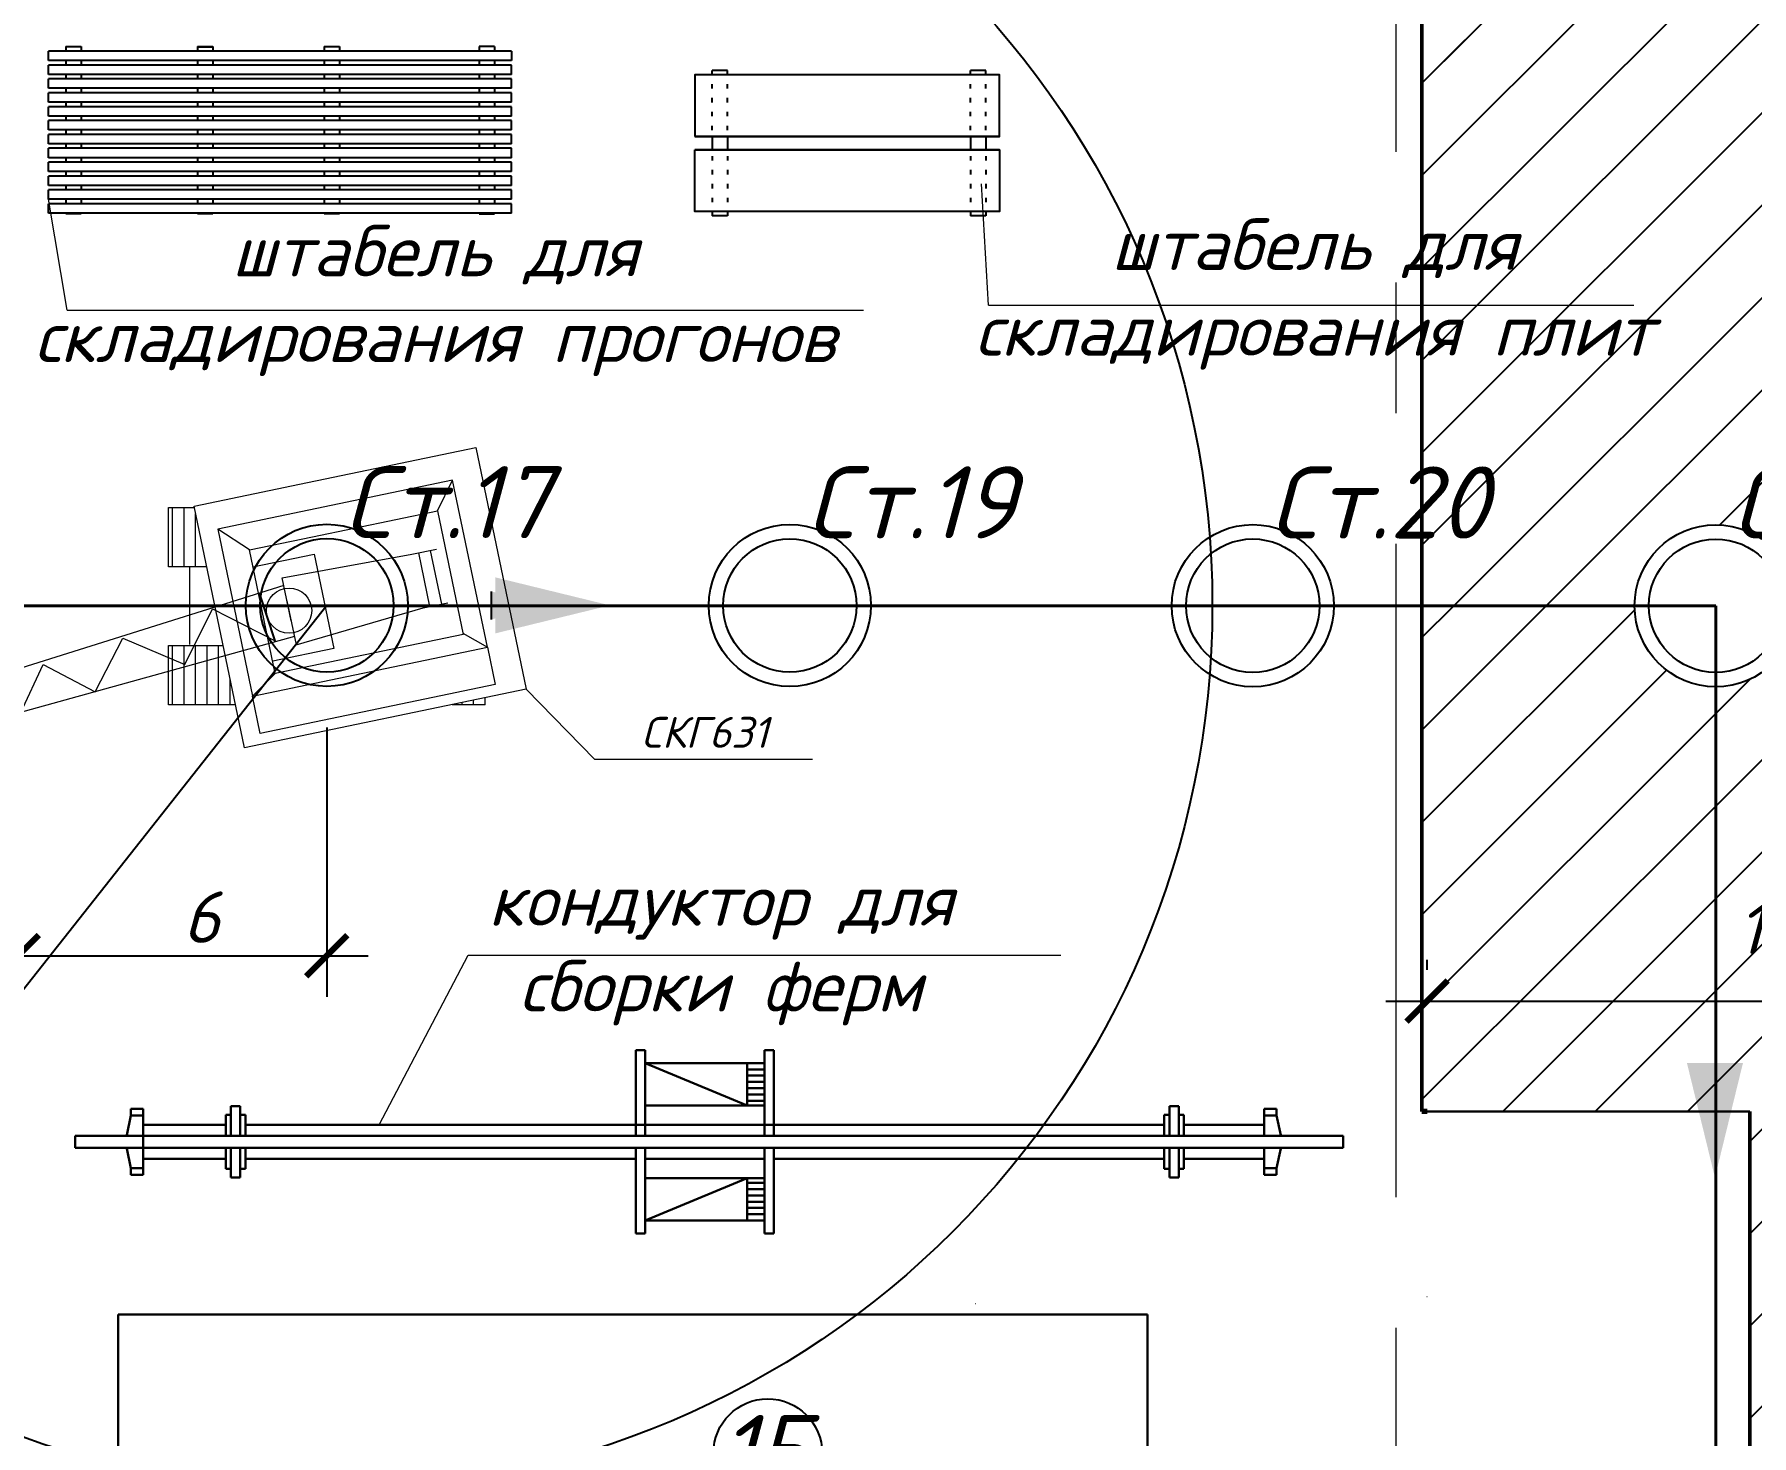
# Model space of a CAD drawing. Header units: millimetres. Extents: x -345369 to 252202, y 74562 to 424723.
# Drawn here: x -143925 to -135583, y 312250 to 319059 of the extents above; entities that cross this region are included whole.
import ezdxf

# ---------------------------------------------------------------- set-up
doc = ezdxf.new("R2010")
doc.units = ezdxf.units.MM
for name, pattern in [('CENTER', [50.8, 31.75, -6.35, 6.35, -6.35]), ('DASHDOT', [1, 0.5, -0.25, 0, -0.25]), ('штриховая', [19.05, 12.7, -6.35])]:
    doc.linetypes.add(name, pattern=pattern)
doc.layers.add('GB', color=7, linetype='Continuous')
doc.layers.add('стены тонкая', color=7, linetype='Continuous')
for name, color, linetype, lineweight in [('S Asys', 1, 'DASHDOT', 13), ('колонны', 7, 'Continuous', 60), ('Перекрытие', 7, 'Continuous', 20), ('ТОнкая', 7, 'Continuous', 35)]:
    doc.layers.add(name, color=color, linetype=linetype, lineweight=lineweight)
doc.styles.get("Standard").update_dxf_attribs({"font": 'isocpeur.TTF', "oblique": 15})
doc.styles.add('вано размеры', font='isocpeui.ttf', dxfattribs={"height": 250})
doc.dimstyles.new('ss400', dxfattribs={"dimtxt": 250, "dimasz": 200, "dimexe": 200, "dimexo": 200, "dimgap": 62.5, "dimtad": 1, "dimdec": 0, "dimlfac": 4, "dimrnd": 10, "dimdsep": 46, "dimtxsty": 'Standard', "dimblk": 'ARCHTICK', "dimcen": 250, "dimdle": 200, "dimadec": 0, "dimazin": 0, "dimtfac": 1, "dimtdec": 0, "dimtmove": 1, "dimatfit": 3, "dimfxl": 1, "dimarcsym": 0})
pattern_1 = [(45, (-275991.16, 217283.7), (-224.5064, 224.5064), [])]

# ---------------------------------------------------------------- blocks, each defined once
blk = doc.blocks.new('_ArchTick')
at = {"color": 0, "linetype": 'ByBlock', "const_width": 0.15}
blk.add_lwpolyline([(-0.5, -0.5), (0.5, 0.5)], dxfattribs=at)
blk = doc.blocks.new('*D488')
at = {"color": 0, "lineweight": -2, "transparency": 16777216}
for p, q in [((-137159.5, 314513.8), (-137159.5, 314561.9)), ((-132743.4, 314513.8), (-132743.4, 314561.9)), ((-137359.5, 314361.9), (-132543.4, 314361.9))]:
    blk.add_line(p, q, dxfattribs=at)
at = {"layer": 'Defpoints', "color": 0, "transparency": 16777216}
for p in [(-132743.4, 314361.9), (-137159.5, 314313.8), (-132743.4, 314313.8)]:
    blk.add_point(p, dxfattribs=at)
at = {"color": 0, "lineweight": -2, "transparency": 16777216, "xscale": 200, "yscale": 200, "zscale": 200, "rotation": 180}
blk.add_blockref('_ArchTick', (-137159.5, 314361.9), dxfattribs=at)
at = {"color": 0, "lineweight": -2, "transparency": 16777216, "xscale": 200, "yscale": 200, "zscale": 200}
blk.add_blockref('_ArchTick', (-132743.4, 314361.9), dxfattribs=at)
at = {"color": 0, "lineweight": 9, "transparency": 16777216, "insert": (-135372.2, 314686), "char_height": 250, "attachment_point": 5}
blk.add_mtext('17,6', dxfattribs=at)
blk = doc.blocks.new('*D534')
at = {"color": 0, "lineweight": -2, "transparency": 16777216}
for p, q in [((-142504.1, 316284.6), (-145169.8, 312909.2)), ((-146265.8, 311521.4), (-145293.8, 312752.2))]:
    blk.add_line(p, q, dxfattribs=at)
at = {"color": 0, "transparency": 16777216}
blk.add_solid([(-145319.9, 312772.9), (-145267.6, 312731.6), (-145169.8, 312909.2)], dxfattribs=at)
at = {"layer": 'Defpoints', "color": 0, "transparency": 16777216}
for p in [(-142504.1, 316284.6, -16.7), (-145169.8, 312909.2, -16.7)]:
    blk.add_point(p, dxfattribs=at)
at = {"color": 0, "lineweight": 9, "transparency": 16777216, "insert": (-146018.3, 312197.8), "char_height": 250, "attachment_point": 5, "rotation": 51.70041}
blk.add_mtext('Rр=17,2', dxfattribs=at)
blk = doc.blocks.new('*D535')
at = {"color": 0, "lineweight": -2, "transparency": 16777216}
for p, q in [((-142504.1, 315691.1), (-142504.1, 314382.5)), ((-144003.4, 312752.9), (-144003.4, 314782.5)), ((-144203.4, 314582.5), (-142304.1, 314582.5))]:
    blk.add_line(p, q, dxfattribs=at)
at = {"layer": 'Defpoints', "color": 0, "transparency": 16777216}
for p in [(-142504.1, 315891.1), (-142504.1, 314582.5), (-144003.4, 312552.9)]:
    blk.add_point(p, dxfattribs=at)
at = {"color": 0, "lineweight": -2, "transparency": 16777216, "xscale": 200, "yscale": 200, "zscale": 200, "rotation": 180}
blk.add_blockref('_ArchTick', (-144003.4, 314582.5), dxfattribs=at)
at = {"color": 0, "lineweight": -2, "transparency": 16777216, "xscale": 200, "yscale": 200, "zscale": 200}
blk.add_blockref('_ArchTick', (-142504.1, 314582.5), dxfattribs=at)
at = {"color": 0, "lineweight": 9, "transparency": 16777216, "insert": (-143114.7, 314770), "char_height": 250, "attachment_point": 5}
blk.add_mtext('6', dxfattribs=at)

msp = doc.modelspace()

# ---------------------------------------------------------------- hatches: boundary and pattern name
h = msp.add_hatch()
h.set_pattern_fill('ANSI31', color=256, scale=100)
h.set_pattern_definition(pattern_1)
h.paths.add_polyline_path([(-142506.42232, 304155.508429), (-158620.170139, 304155.508429, 0.0497521334), (-157543.838649, 302655.508429), (-143582.75381, 302655.508429, 0.0497521334)])
h.paths.add_polyline_path([(-133743.352686, 313817.223561), (-132743.352686, 314583.264363), (-132743.352686, 317583.264363), (-133743.352686, 318349.305164), (-133743.352686, 320188.299192), (-132743.352686, 320954.339994), (-132743.352686, 322454.339994), (-135405.345629, 322454.339994, -0.1162930115), (-135363.864354, 322278.403882, -0.79164429), (-136110.068866, 322102.467771), (-136110.068866, 319268.741637), (-137184.511957, 319268.741637), (-137184.511957, 316283.011202), (-136151.550142, 316283.011202, -1), (-135363.864354, 316283.011202, -0.4142135624), (-135757.707248, 315889.168308), (-135757.707248, 313826.318301), (-135591.41237, 313826.318301), (-135591.41237, 307017.508429, -0.0029574866), (-135592.238144, 306982.838448, 0.0501743726), (-133743.352686, 307201.745881)])
h.paths.add_polyline_path([(-133743.352686, 324720.380795), (-133743.352686, 331358.499835, 0.0537078485), (-135723.521938, 331576.977639), (-157066.332959, 331631.953316, 0.0221375216), (-157888.364863, 331589.791644, 0.0117613406), (-158170.391098, 331924.207015), (-169817.620527, 331924.207015, 0.3500198698), (-172219.901932, 329062.207015), (-172219.901932, 317404.621653), (-172219.901932, 316427.690677), (-170703.800547, 316427.690677), (-170703.807599, 325152.883337), (-170809.322717, 325152.885771, -0.9987050932), (-171677.753554, 325154.011037, -1.0012965857), (-170809.322717, 325152.885771), (-170703.807599, 325152.883337), (-170703.809546, 327562.207015, -0.3500198698), (-168301.528141, 330424.207015), (-137993.693775, 330424.207015, -0.3500198698), (-135591.41237, 327562.207015), (-135591.41237, 324401.336016), (-136110.068866, 324401.336016), (-136110.068866, 322454.339994, -0.6184180446), (-135405.345629, 322454.339994), (-132743.352686, 322454.339994), (-132743.352686, 323954.339994)])
h.paths.add_polyline_path([(-170703.800547, 316427.690677), (-172219.901932, 316427.690677), (-172219.901932, 316268.244922), (-170703.80042, 316269.461387)])
h.paths.add_polyline_path([(-170703.80042, 316269.461387), (-172219.901932, 316268.244922), (-172219.901932, 316154.086054), (-170703.800326, 316154.086054)])
h.paths.add_polyline_path([(-170703.800326, 316154.086054), (-172219.901932, 316154.086054), (-172219.901932, 316037.531373), (-170703.800232, 316037.531373)])
h.paths.add_polyline_path([(-170703.800232, 316037.531373), (-172219.901932, 316037.531373), (-172219.901932, 313003.617413), (-170703.79778, 313003.617413)])
h.paths.add_polyline_path([(-170703.79778, 313003.617413), (-172219.901932, 313003.617413), (-172219.901932, 312369.965376), (-170703.797268, 312369.965376)])
h.paths.add_polyline_path([(-170703.797268, 312369.965376), (-172219.901932, 312369.965376), (-172219.901932, 310800.751146, 0.0239190377), (-171611.931368, 310151.759859, -0.7116808819), (-170889.277616, 309901.454146), (-170703.795273, 309901.439335)])
h.paths.add_polyline_path([(-135801.186965, 316464.507693), (-134632.777874, 316464.507693), (-134632.777874, 317184.507693), (-135801.186965, 317184.507693)], flags=25)
h.paths.add_polyline_path([(-138049.978022, 316464.72317), (-136843.614386, 316464.72317), (-136843.614386, 317184.72317), (-138049.978022, 317184.72317)], flags=25)
h.paths.add_polyline_path([(-171637.729481, 322664.256404), (-170862.729481, 322664.256404), (-170703.101234, 323259.997132), (-171478.101234, 323259.997132)], flags=24)
h.paths.add_polyline_path([(-171125.831392, 320975.992863), (-171125.831392, 321800.992863), (-171721.57212, 321960.62111), (-171721.57212, 321135.62111)], flags=24)
h.paths.add_polyline_path([(-147328.342988, 330672.57077), (-147328.342988, 331497.57077), (-147924.083716, 331657.199017), (-147924.083716, 330832.199017)], flags=24)
h.paths.add_polyline_path([(-137025.344311, 330102.28139), (-136340.310081, 331025.984862), (-136723.733528, 331509.07352), (-137408.767759, 330585.370049)], flags=24)
h.paths.add_polyline_path([(-152296.062474, 331273.905016), (-151578.562474, 331273.905016), (-151355.082928, 332107.942035), (-152072.582928, 332107.942035)], flags=9)
h.paths.add_polyline_path([(-135801.186965, 322459.900373), (-134657.096056, 322459.900373), (-134657.096056, 323179.900373), (-135801.186965, 323179.900373)], flags=25)
h.paths.add_polyline_path([(-170973.804771, 313819.688725), (-170023.804771, 313819.688725), (-169864.176524, 314415.429454), (-170814.176524, 314415.429454)], flags=9)
h.paths.add_polyline_path([(-171607.878278, 312203.982339), (-170832.878278, 312203.982339), (-170673.250031, 312799.723067), (-171448.250031, 312799.723067)], flags=9)
h = msp.add_hatch()
h.set_pattern_fill('ANSI31', color=256, scale=100)
h.set_pattern_definition(pattern_1)
h.paths.add_polyline_path([(-132743.352686, 323954.339994), (-133743.352686, 324720.380795), (-133743.352686, 331358.499835, 0.0537078485), (-135723.521938, 331576.977639), (-157066.332959, 331631.953316, 0.0221375216), (-157888.364863, 331589.791644, 0.0117613406), (-158170.391098, 331924.207015), (-169817.620527, 331924.207015, 0.3500198698), (-172219.901932, 329062.207015), (-172219.901932, 317404.621653), (-172219.901932, 316427.690677), (-170703.800547, 316427.690677), (-170703.807599, 325152.883337), (-170809.322717, 325152.885771, -0.9987050932), (-171677.753554, 325154.011037, -1.0012965857), (-170809.322717, 325152.885771), (-170703.807599, 325152.883337), (-170703.809546, 327562.207015, -0.3500198698), (-168301.528141, 330424.207015), (-137993.693775, 330424.207015, -0.3500198698), (-135591.41237, 327562.207015), (-135591.41237, 324401.336016), (-137159.511957, 324401.336016), (-137184.511957, 324401.336016), (-137184.511957, 322278.61936), (-136151.550083, 322278.61936, -0.7914218161), (-135405.345629, 322454.339994), (-132743.352686, 322454.339994)])
h.paths.add_polyline_path([(-132743.352686, 320954.339994), (-132743.352686, 322454.339994), (-135405.345629, 322454.339994, -0.1162930115), (-135363.864354, 322278.403882, -0.8689317029), (-136136.205385, 322169.539815), (-137184.511957, 321873.914977), (-137184.511957, 316283.011202), (-136151.550142, 316283.011202, -1), (-135363.864354, 316283.011202, -0.4142135624), (-135757.707248, 315889.168308), (-135757.707248, 313826.318301), (-135591.41237, 313826.318301), (-135591.41237, 307017.508429, -0.0029574866), (-135592.238144, 306982.838448, 0.0501743726), (-133743.352686, 307201.745881), (-133743.352686, 313817.223561), (-132743.352686, 314583.264363), (-132743.352686, 317583.264363), (-133743.352686, 318349.305164), (-133743.352686, 320188.299192)])
h.paths.add_polyline_path([(-136136.205385, 322169.539815, -0.0702675152), (-136151.550083, 322278.61936), (-137184.511957, 322278.61936), (-137184.511957, 321873.914977)], flags=17)
h.paths.add_polyline_path([(-171637.729481, 322664.256404), (-170862.729481, 322664.256404), (-170703.101234, 323259.997132), (-171478.101234, 323259.997132)], flags=24)
h.paths.add_polyline_path([(-171125.831392, 320975.992863), (-171125.831392, 321800.992863), (-171721.57212, 321960.62111), (-171721.57212, 321135.62111)], flags=24)
h.paths.add_polyline_path([(-147328.342988, 330672.57077), (-147328.342988, 331497.57077), (-147924.083716, 331657.199017), (-147924.083716, 330832.199017)], flags=24)
h.paths.add_polyline_path([(-137025.344311, 330102.28139), (-136340.310081, 331025.984862), (-136723.733528, 331509.07352), (-137408.767759, 330585.370049)], flags=24)
h.paths.add_polyline_path([(-152296.062474, 331273.905016), (-151578.562474, 331273.905016), (-151355.082928, 332107.942035), (-152072.582928, 332107.942035)], flags=9)
h.paths.add_polyline_path([(-135801.186965, 322459.900373), (-134657.096056, 322459.900373), (-134657.096056, 323179.900373), (-135801.186965, 323179.900373)], flags=25)
h.paths.add_polyline_path([(-138049.978022, 322460.115851), (-137050.887113, 322460.115851), (-137050.887113, 323180.115851), (-138049.978022, 323180.115851)], flags=25)
h.paths.add_polyline_path([(-135923.702786, 314264.00398), (-134973.702786, 314264.00398), (-134814.074539, 314859.744708), (-135764.074539, 314859.744708)], flags=25)
h.paths.add_polyline_path([(-135801.186965, 316464.507693), (-134632.777874, 316464.507693), (-134632.777874, 317184.507693), (-135801.186965, 317184.507693)], flags=25)
h.paths.add_polyline_path([(-138049.978022, 316464.72317), (-136843.614386, 316464.72317), (-136843.614386, 317184.72317), (-138049.978022, 317184.72317)], flags=25)
at = {"lineweight": 25}
for points in [[(-141129.056645, 316284.820757), (-141685.332055, 316420.848137), (-141685.332055, 316148.793378)], [(-141427.554744, 316284.572722), (-141705.69223, 316352.587311), (-141705.692669, 316216.559931)], [(-135761.400839, 313504.592433), (-135625.373459, 314060.867843), (-135897.428219, 314060.867843)]]:
    msp.add_hatch(color=7, dxfattribs=at).paths.add_polyline_path(points)
h = msp.add_hatch()
h.set_pattern_fill('ANSI31', color=256, scale=100)
h.set_pattern_definition(pattern_1)
h.paths.add_polyline_path([(-135757.707248, 315889.168308, -0.4142135624), (-136151.550142, 316283.011202), (-137184.511957, 316283.011202), (-137184.511957, 313826.318301), (-137159.511957, 313826.318301), (-135757.707248, 313826.318301)])

# ---------------------------------------------------------------- linework, layer by layer
at = {"lineweight": 50}
msp.add_line((-137184.511957, 313826.318301), (-137184.511957, 324401.336016), dxfattribs=at)
at = {"lineweight": -2}
for p, q in [((-139237.24205, 318563.488503), (-140716.5754, 318563.488503)), ((-139237.24205, 318497.994686), (-140716.5754, 318497.994686)), ((-140632.936339, 318563.488503), (-140632.936339, 318497.994686)), ((-140558.654233, 318563.488503), (-140558.654233, 318497.994686)), ((-140354.047023, 318563.488503), (-139237.24205, 318563.488503)), ((-140354.047023, 318497.994686), (-139237.24205, 318497.994686)), ((-139377.150284, 318563.488503), (-139377.150284, 318497.994686)), ((-139302.868178, 318563.488503), (-139302.868178, 318497.994686))]:
    msp.add_line(p, q, dxfattribs=at)
at = {"linetype": 'Continuous', "lineweight": 13}
for p, q in [((-141893.520305, 316893.264862), (-143034.49375, 316655.368459)), ((-141967.23131, 316744.774147), (-141893.520305, 316893.264862)), ((-141724.420989, 316082.248699), (-141893.520305, 316893.264862)), ((-143253.546243, 316475.759003), (-143253.546243, 316755.014327)), ((-143197.654542, 316475.759003), (-143197.654542, 316755.014327)), ((-143141.762842, 316475.759003), (-143141.762842, 316729.89143)), ((-142880.225442, 316554.412118), (-143034.49375, 316655.368459)), ((-143034.49375, 316655.368459), (-142865.394435, 315844.352296)), ((-142862.983638, 316471.718811), (-142565.797737, 316533.682967)), ((-142721.076006, 316418.031383), (-142090.746031, 316533.353056)), ((-142565.797737, 316533.682967), (-142470.231218, 316075.336984)), ((-142090.746031, 316533.353056), (-141971.207758, 316558.277147)), ((-142059.633245, 316539.840166), (-142005.250466, 316279.01526)), ((-142002.320543, 316551.790037), (-141947.937764, 316290.965131)), ((-143169.70863, 316094.110101), (-143169.70863, 316475.759039)), ((-142677.515127, 316209.109323), (-142721.076006, 316418.031383)), ((-142713.564592, 316382.005936), (-146650.749454, 315142.341846)), ((-142698.016793, 316307.437235), (-142653.268609, 316092.82075)), ((-142653.268609, 316092.82075), (-142036.363252, 316272.52815)), ((-142036.363252, 316272.52815), (-141916.824979, 316297.452241)), ((-142661.853275, 316133.993614), (-146619.581931, 315034.695841)), ((-143253.546243, 315805.546245), (-143253.546243, 316084.80157)), ((-143197.654542, 315805.546245), (-143197.654542, 316084.80157)), ((-143141.762842, 315805.546245), (-143141.762842, 316084.80157)), ((-143085.87108, 315805.546245), (-143085.87108, 316084.80157)), ((-143029.979318, 315805.546245), (-143029.979318, 316084.80157)), ((-141843.008416, 316148.989508), (-141724.420989, 316082.248699)), ((-142974.087556, 315805.546245), (-142974.087556, 315925.70504)), ((-142754.825958, 315952.984442), (-142865.394435, 315844.352296)), ((-141735.480311, 315802.288245), (-141735.480311, 315835.688756)), ((-141847.263835, 315802.288245), (-141847.263835, 315812.381554)), ((-141791.372073, 315802.288245), (-141791.372073, 315824.035155))]:
    msp.add_line(p, q, dxfattribs=at)
at = {"lineweight": 40}
for p, q in [((-157003.373072, 316283.011202), (-135757.707248, 316283.011202)), ((-135757.707248, 316283.011202), (-135757.707248, 308802.200869))]:
    msp.add_line(p, q, dxfattribs=at)
at = {"linetype": 'Continuous', "lineweight": 9}
for p, q in [((-143194.846307, 315998.055107), (-143059.896468, 316267.96499)), ((-143059.896468, 316267.96499), (-142755.09417, 316112.624239)), ((-143630.184052, 315865.030287), (-143494.725341, 316124.783551)), ((-143494.725341, 316124.783551), (-143194.846307, 315998.055107)), ((-143990.755234, 315764.878121), (-143882.602936, 315997.062335)), ((-143882.602936, 315997.062335), (-143630.184052, 315865.030287)), ((-142470.231218, 316075.336984), (-142767.417119, 316013.372827))]:
    msp.add_line(p, q, dxfattribs=at)
at = {"lineweight": 9}
for p, q in [((-142249.302545, 313761.244962), (-141818.380451, 314584.760406)), ((-141818.380451, 314584.760406), (-138938.29869, 314584.760406))]:
    msp.add_line(p, q, dxfattribs=at)
at = {"lineweight": 35}
msp.add_line((-137184.511957, 313826.318301), (-137159.511957, 313826.318301), dxfattribs=at)
at = {"lineweight": 70}
msp.add_line((-137159.511957, 313826.318301), (-137184.511957, 313826.318301), dxfattribs=at)
at = {"lineweight": 30}
for p, q in [((-137159.511957, 313826.318301), (-135591.41237, 313826.318301)), ((-138517.239448, 312839.628515, 520.992286), (-143517.239448, 312839.628515, 520.992286)), ((-143517.239448, 312839.628515, 520.992286), (-143517.239448, 311464.628515, 520.992286)), ((-138517.239448, 311464.628515, 520.992286), (-138517.239448, 312839.628515, 520.992286))]:
    msp.add_line(p, q, dxfattribs=at)
at = {"color": 0, "lineweight": 50}
msp.add_line((-135591.41237, 313826.318301), (-135591.41237, 307017.508429), dxfattribs=at)
at = {"lineweight": -2}
for points in [[(-140716.5754, 318563.488503), (-139237.24205, 318563.488503), (-139237.24205, 318863.488503), (-140716.5754, 318863.488503)], [(-140716.5754, 318497.994686), (-139237.24205, 318497.994686), (-139237.24205, 318197.994686), (-140716.5754, 318197.994686)]]:
    msp.add_lwpolyline(points, close=True, dxfattribs=at)
at = {"linetype": 'Continuous', "lineweight": 13}
for points in [[(-142637.199357, 316873.198768), (-141780.199078, 317051.88591), (-141535.319976, 315877.422789), (-142904.497607, 315591.945125), (-143149.376709, 316766.408246), (-142637.199357, 316873.198768)], [(-143088.096162, 316472.501002), (-143272.678213, 316472.501002), (-143272.678213, 316759.758068), (-143147.990126, 316759.758068)], [(-142573.948611, 316618.27176), (-141967.23131, 316744.774147), (-141841.831826, 316143.346471), (-142754.825958, 315952.984442), (-142880.225442, 316554.412118), (-142573.948611, 316618.27176)], [(-142948.354782, 315802.288245), (-143272.678213, 315802.288245), (-143272.678213, 316089.545311), (-143008.248746, 316089.545311)], [(-141735.480311, 315802.288245), (-141895.67229, 315802.288245)]]:
    msp.add_lwpolyline(points, dxfattribs=at)
msp.add_lwpolyline([(-141686.421147, 315899.997891), (-142827.394592, 315662.101488), (-142865.394435, 315844.352296), (-141724.420989, 316082.248699)], close=True, dxfattribs=at)
at = {"lineweight": 25}
msp.add_circle((-142504.079263, 316284.62207, -16.739657), 4301.125177, dxfattribs=at)
at = {"color": 7}
for centre, radius in [((-142504.079262, 316284.93457), 393.842894), ((-140255.288783, 316284.080624), 393.842894), ((-138006.498305, 316283.226679), 393.842894), ((-135757.707248, 316283.011202), 393.842894), ((-142504.079262, 316284.93457), 324.153596), ((-140255.288783, 316284.080624), 324.153596), ((-138006.498305, 316283.226679), 324.153596), ((-135757.707248, 316283.011202), 324.153596)]:
    msp.add_circle(centre, radius, dxfattribs=at)
at = {"linetype": 'Continuous', "lineweight": 9}
msp.add_circle((-142687.76596, 316259.190774), 109.840062, dxfattribs=at)
msp.add_circle((-140362.440593, 312165.341602), 264)
at = {"linetype": 'штриховая', "ltscale": 300}
msp.add_arc((-135755.782815, 316281.400334), 9300, 263.0503045262, 18.7254188653, dxfattribs=at)
at = {"layer": 'GB', "color": 7, "lineweight": -3, "ltscale": 100}
msp.add_line((-141705.69223, 316352.587311, 15.208064), (-141705.692669, 316216.559931, 15.208064), dxfattribs=at)
at = {"layer": 'S Asys', "color": 0, "linetype": 'CENTER', "lineweight": 9, "ltscale": 100, "extrusion": (1, 3.44505e-16, 1.83691e-16)}
msp.add_line((-137309.511957, 308328.763905), (-137309.511957, 325564.248716), dxfattribs=at)
at = {"layer": 'колонны', "color": 7, "linetype": 'Continuous', "lineweight": 30, "ltscale": 2.5}
for p, q in [((-141003.163364, 314123.83666), (-141003.163364, 313708.039151)), ((-141003.163364, 314123.83666), (-140958.170283, 314123.83666)), ((-140958.170283, 314123.83666), (-140958.170283, 313708.039151)), ((-140377.899322, 314123.83666), (-140377.899322, 313708.039151)), ((-140332.906242, 314123.83666), (-140377.899322, 314123.83666)), ((-140332.906242, 314123.83666), (-140332.906242, 313708.039151)), ((-140377.899322, 314060.98283), (-140958.170283, 314060.98283)), ((-140958.170283, 314060.98283), (-140462.606164, 313855.458626)), ((-140462.606164, 314060.98283), (-140462.606164, 313855.458626)), ((-140377.899322, 314030.342447), (-140462.606164, 314030.342447)), ((-140377.899322, 313999.702064), (-140462.606164, 313999.702064)), ((-140377.899322, 313969.061682), (-140462.606164, 313969.061682)), ((-140377.899322, 313938.421299), (-140462.606164, 313938.421299)), ((-143395.857313, 313839.243873), (-143456.289043, 313839.243873)), ((-143456.289043, 313839.243873), (-143456.289043, 313805.79221)), ((-143395.857313, 313761.244962), (-143395.857313, 313839.243873)), ((-142970.160352, 313851.342887), (-142970.160352, 313708.039151)), ((-142925.167272, 313851.342887), (-142970.160352, 313851.342887)), ((-142925.167272, 313851.342887), (-142925.167272, 313708.039151)), ((-140377.899322, 313855.458626), (-140958.170283, 313855.458626)), ((-140377.899322, 313907.780916), (-140462.606164, 313907.780916)), ((-140377.899322, 313877.140534), (-140462.606164, 313877.140534)), ((-138410.902334, 313851.342887), (-138410.902334, 313708.039151)), ((-138365.909253, 313851.342887), (-138410.902334, 313851.342887)), ((-138365.909253, 313851.342887), (-138365.909253, 313708.039151)), ((-137951.274593, 313761.244962), (-137951.274593, 313839.243873)), ((-137951.274593, 313839.243873), (-137890.842863, 313839.243873)), ((-137890.842863, 313839.243873), (-137890.842863, 313805.79221)), ((-143456.289043, 313805.79221), (-143476.247352, 313711.267735)), ((-143456.289043, 313805.79221), (-143395.857313, 313805.79221)), ((-143395.857313, 313595.165329), (-143395.857313, 313761.244962)), ((-143395.857313, 313761.244962), (-142995.33439, 313761.244962)), ((-143395.857313, 313708.039151), (-143395.857313, 313761.244962)), ((-142970.160352, 313809.994875), (-142995.33439, 313809.994875)), ((-142995.33439, 313809.994875), (-142995.33439, 313708.039151)), ((-142925.167272, 313809.994875), (-142899.993235, 313809.994875)), ((-142899.993235, 313809.994875), (-142899.993235, 313708.039151)), ((-142899.993235, 313761.244962), (-140647.449178, 313761.244962)), ((-140958.170283, 313761.244962), (-140647.449178, 313761.244962)), ((-138436.076371, 313761.244962), (-140647.449178, 313761.244962)), ((-140377.899322, 313761.244962), (-140647.449178, 313761.244962)), ((-138410.902334, 313809.994875), (-138436.076371, 313809.994875)), ((-138436.076371, 313809.994875), (-138436.076371, 313708.039151)), ((-138365.909253, 313809.994875), (-138340.735216, 313809.994875)), ((-138340.735216, 313809.994875), (-138340.735216, 313708.039151)), ((-137951.274593, 313761.244962), (-138340.735216, 313761.244962)), ((-137890.842863, 313805.79221), (-137951.274593, 313805.79221)), ((-137951.274593, 313708.039151), (-137951.274593, 313761.244962)), ((-137890.842863, 313805.79221), (-137870.884553, 313711.267735)), ((-143726.74565, 313648.37114), (-143726.74565, 313708.039151)), ((-143726.74565, 313708.039151), (-137568.152707, 313708.039151)), ((-137568.152707, 313708.039151), (-137568.152707, 313648.37114)), ((-137568.152707, 313648.37114), (-143726.74565, 313648.37114)), ((-143476.247352, 313645.142556), (-143476.247352, 313648.37114)), ((-143456.289043, 313550.618081), (-143476.247352, 313645.142556)), ((-143395.857313, 313595.165329), (-143395.857313, 313648.37114)), ((-143395.857313, 313595.165329), (-142995.33439, 313595.165329)), ((-143395.857313, 313595.165329), (-143395.857313, 313517.166418)), ((-142995.33439, 313546.415416), (-142995.33439, 313648.37114)), ((-142970.160352, 313505.067404), (-142970.160352, 313648.37114)), ((-142925.167272, 313505.067404), (-142925.167272, 313648.37114)), ((-142899.993235, 313546.415416), (-142899.993235, 313648.37114)), ((-142899.993235, 313595.165329), (-141003.163364, 313595.165329)), ((-141003.163364, 313232.573631), (-141003.163364, 313648.37114)), ((-140958.170283, 313232.573631), (-140958.170283, 313648.37114)), ((-140958.170283, 313595.165329), (-140647.449178, 313595.165329)), ((-140377.899322, 313595.165329), (-140647.449178, 313595.165329)), ((-140377.899322, 313232.573631), (-140377.899322, 313648.37114)), ((-140332.906242, 313232.573631), (-140332.906242, 313648.37114)), ((-138436.076371, 313595.165329), (-140332.906242, 313595.165329)), ((-138436.076371, 313546.415416), (-138436.076371, 313648.37114)), ((-138410.902334, 313505.067404), (-138410.902334, 313648.37114)), ((-138365.909253, 313505.067404), (-138365.909253, 313648.37114)), ((-138340.735216, 313546.415416), (-138340.735216, 313648.37114)), ((-137951.274593, 313595.165329), (-138340.735216, 313595.165329)), ((-137951.274593, 313595.165329), (-137951.274593, 313648.37114)), ((-137951.274593, 313595.165329), (-137951.274593, 313517.166418)), ((-137890.842863, 313550.618081), (-137870.884553, 313645.142556)), ((-137870.884553, 313645.142556), (-137870.884553, 313648.37114)), ((-143456.289043, 313517.166418), (-143456.289043, 313550.618081)), ((-143456.289043, 313550.618081), (-143395.857313, 313550.618081)), ((-143395.857313, 313517.166418), (-143456.289043, 313517.166418)), ((-142970.160352, 313546.415416), (-142995.33439, 313546.415416)), ((-142925.167272, 313505.067404), (-142970.160352, 313505.067404)), ((-142925.167272, 313546.415416), (-142899.993235, 313546.415416)), ((-140377.899322, 313500.951665), (-140958.170283, 313500.951665)), ((-140958.170283, 313295.427461), (-140462.606164, 313500.951665)), ((-140462.606164, 313295.427461), (-140462.606164, 313500.951665)), ((-138410.902334, 313546.415416), (-138436.076371, 313546.415416)), ((-138365.909253, 313505.067404), (-138410.902334, 313505.067404)), ((-138365.909253, 313546.415416), (-138340.735216, 313546.415416)), ((-137890.842863, 313550.618081), (-137951.274593, 313550.618081)), ((-137951.274593, 313517.166418), (-137890.842863, 313517.166418)), ((-137890.842863, 313517.166418), (-137890.842863, 313550.618081)), ((-140377.899322, 313479.269757), (-140462.606164, 313479.269757)), ((-140377.899322, 313448.629375), (-140462.606164, 313448.629375)), ((-140377.899322, 313417.988992), (-140462.606164, 313417.988992)), ((-140377.899322, 313387.348609), (-140462.606164, 313387.348609)), ((-140377.899322, 313356.708227), (-140462.606164, 313356.708227)), ((-140377.899322, 313326.067844), (-140462.606164, 313326.067844)), ((-140377.899322, 313295.427461), (-140958.170283, 313295.427461)), ((-141003.163364, 313232.573631), (-140958.170283, 313232.573631)), ((-140332.906242, 313232.573631), (-140377.899322, 313232.573631))]:
    msp.add_line(p, q, dxfattribs=at)
at = {"layer": 'Перекрытие', "lineweight": 0}
for p, q in [((-137160.46191, 312926.318301), (-137159.511957, 312927.268254)), ((-137160.46191, 312926.318301), (-137159.511957, 312927.268254)), ((-139354.583073, 312891.998343), (-139353.63312, 312892.948296)), ((-139354.583073, 312891.998343), (-139353.63312, 312892.948296))]:
    msp.add_line(p, q, dxfattribs=at)
at = {"layer": 'стены тонкая', "color": 7, "lineweight": 9, "ltscale": 100}
for p, q in [((-141202.69707, 315535.189027), (-141535.319976, 315877.422789)), ((-140145.094884, 315535.189027), (-141202.69707, 315535.189027))]:
    msp.add_line(p, q, dxfattribs=at)
at = {"layer": 'стены тонкая'}
for points in [[(-142755.09417, 316112.624239), (-142831.057415, 316343.317633)], [(-142541.579262, 316284.93457), (-142466.579262, 316284.93457)]]:
    msp.add_lwpolyline(points, dxfattribs=at)
at = {"layer": 'ТОнкая', "lineweight": -2}
for p, q in [((-143772.565636, 318999.615813), (-143698.28353, 318999.615813)), ((-143772.565636, 318999.615813), (-143772.565636, 318977.680397)), ((-143698.28353, 318999.615813), (-143698.28353, 318977.680397)), ((-143132.405546, 318999.615813), (-143132.405546, 318977.680397)), ((-143132.405546, 318999.615813), (-143058.12344, 318999.615813)), ((-143132.405546, 318999.615813), (-143132.405546, 318977.680397)), ((-143132.405546, 318999.392693), (-143058.12344, 318999.392693)), ((-143058.12344, 318999.615813), (-143058.12344, 318977.680397)), ((-142516.77958, 318999.615813), (-142442.497474, 318999.615813)), ((-142516.77958, 318999.615813), (-142516.77958, 318977.680397)), ((-142442.497474, 318999.615813), (-142442.497474, 318977.680397)), ((-141690.407934, 318999.615813), (-141764.69004, 318999.615813)), ((-141764.69004, 318999.615813), (-141764.69004, 318977.680397)), ((-141690.407934, 318999.615813), (-141690.407934, 318977.680397)), ((-143856.204696, 318932.181332), (-143856.204696, 318977.680397)), ((-141606.768874, 318977.680397), (-143856.204696, 318977.680397)), ((-141606.768874, 318932.181332), (-143856.204696, 318932.181332)), ((-143772.565636, 318932.181332), (-143772.565636, 318910.245916)), ((-143698.28353, 318932.181332), (-143698.28353, 318910.245916)), ((-143132.405546, 318932.181332), (-143132.405546, 318910.245916)), ((-143132.405546, 318932.181332), (-143132.405546, 318910.245916)), ((-143058.12344, 318932.181332), (-143058.12344, 318910.245916)), ((-142516.77958, 318932.181332), (-142516.77958, 318910.245916)), ((-142442.497474, 318932.181332), (-142442.497474, 318910.245916)), ((-141764.69004, 318932.181332), (-141764.69004, 318910.245916)), ((-141690.407934, 318932.181332), (-141690.407934, 318910.245916)), ((-141606.768874, 318977.851144), (-141606.768874, 318932.352078)), ((-143856.204696, 318864.746851), (-143856.204696, 318910.245916)), ((-141606.768874, 318910.245916), (-143856.204696, 318910.245916)), ((-141606.768874, 318864.746851), (-143856.204696, 318864.746851)), ((-143856.204696, 318797.312369), (-143856.204696, 318842.811435)), ((-141606.768874, 318842.811435), (-143856.204696, 318842.811435)), ((-143772.565636, 318864.746851), (-143772.565636, 318842.811435)), ((-143698.28353, 318864.746851), (-143698.28353, 318842.811435)), ((-143132.405546, 318864.746851), (-143132.405546, 318842.811435)), ((-143132.405546, 318864.746851), (-143132.405546, 318842.811435)), ((-143058.12344, 318864.746851), (-143058.12344, 318842.811435)), ((-142516.77958, 318864.746851), (-142516.77958, 318842.811435)), ((-142442.497474, 318864.746851), (-142442.497474, 318842.811435)), ((-141764.69004, 318864.746851), (-141764.69004, 318842.811435)), ((-141690.407934, 318864.746851), (-141690.407934, 318842.811435)), ((-141606.768874, 318864.746851), (-141606.768874, 318910.245916)), ((-141606.768874, 318797.312369), (-141606.768874, 318842.811435)), ((-141606.768874, 318797.312369), (-143856.204696, 318797.312369)), ((-143856.204696, 318729.877888), (-143856.204696, 318775.376953)), ((-141606.768874, 318775.376953), (-143856.204696, 318775.376953)), ((-143772.565636, 318797.312369), (-143772.565636, 318775.376953)), ((-143698.28353, 318797.312369), (-143698.28353, 318775.376953)), ((-143132.405546, 318797.312369), (-143132.405546, 318775.376953)), ((-143132.405546, 318797.312369), (-143132.405546, 318775.376953)), ((-143058.12344, 318797.312369), (-143058.12344, 318775.376953)), ((-142516.77958, 318797.312369), (-142516.77958, 318775.376953)), ((-142442.497474, 318797.312369), (-142442.497474, 318775.376953)), ((-141764.69004, 318797.312369), (-141764.69004, 318775.376953)), ((-141690.407934, 318797.312369), (-141690.407934, 318775.376953)), ((-141606.768874, 318729.877888), (-141606.768874, 318775.376953)), ((-141606.768874, 318729.877888), (-143856.204696, 318729.877888)), ((-143856.204696, 318662.443407), (-143856.204696, 318707.942472)), ((-141606.768874, 318707.942472), (-143856.204696, 318707.942472)), ((-143772.565636, 318729.877888), (-143772.565636, 318707.942472)), ((-143698.28353, 318729.877888), (-143698.28353, 318707.942472)), ((-143132.405546, 318729.877888), (-143132.405546, 318707.942472)), ((-143132.405546, 318729.877888), (-143132.405546, 318707.942472)), ((-143058.12344, 318729.877888), (-143058.12344, 318707.942472)), ((-142516.77958, 318729.877888), (-142516.77958, 318707.942472)), ((-142442.497474, 318729.877888), (-142442.497474, 318707.942472)), ((-141764.69004, 318729.877888), (-141764.69004, 318707.942472)), ((-141690.407934, 318729.877888), (-141690.407934, 318707.942472)), ((-141606.768874, 318662.443407), (-141606.768874, 318707.942472)), ((-141606.768874, 318662.443407), (-143856.204696, 318662.443407)), ((-143856.204696, 318595.008926), (-143856.204696, 318640.507991)), ((-141606.768874, 318640.507991), (-143856.204696, 318640.507991)), ((-141606.768874, 318595.008926), (-143856.204696, 318595.008926)), ((-143772.565636, 318662.443407), (-143772.565636, 318640.507991)), ((-143772.565636, 318595.008926), (-143772.565636, 318573.07351)), ((-143698.28353, 318662.443407), (-143698.28353, 318640.507991)), ((-143698.28353, 318595.008926), (-143698.28353, 318573.07351)), ((-143132.405546, 318662.443407), (-143132.405546, 318640.507991)), ((-143132.405546, 318662.443407), (-143132.405546, 318640.507991)), ((-143132.405546, 318595.008926), (-143132.405546, 318573.07351)), ((-143132.405546, 318595.008926), (-143132.405546, 318573.07351)), ((-143058.12344, 318662.443407), (-143058.12344, 318640.507991)), ((-143058.12344, 318595.008926), (-143058.12344, 318573.07351)), ((-142516.77958, 318662.443407), (-142516.77958, 318640.507991)), ((-142516.77958, 318595.008926), (-142516.77958, 318573.07351)), ((-142442.497474, 318662.443407), (-142442.497474, 318640.507991)), ((-142442.497474, 318595.008926), (-142442.497474, 318573.07351)), ((-141764.69004, 318662.443407), (-141764.69004, 318640.507991)), ((-141764.69004, 318595.008926), (-141764.69004, 318573.07351)), ((-141690.407934, 318662.443407), (-141690.407934, 318640.507991)), ((-141690.407934, 318595.008926), (-141690.407934, 318573.07351)), ((-141606.768874, 318595.008926), (-141606.768874, 318640.507991)), ((-143856.204696, 318527.574445), (-143856.204696, 318573.07351)), ((-141606.768874, 318573.07351), (-143856.204696, 318573.07351)), ((-141606.768874, 318527.574445), (-143856.204696, 318527.574445)), ((-143856.204696, 318460.139963), (-143856.204696, 318505.639029)), ((-141606.768874, 318505.639029), (-143856.204696, 318505.639029)), ((-143772.565636, 318527.574445), (-143772.565636, 318505.639029)), ((-143698.28353, 318527.574445), (-143698.28353, 318505.639029)), ((-143132.405546, 318527.574445), (-143132.405546, 318505.639029)), ((-143132.405546, 318527.574445), (-143132.405546, 318505.639029)), ((-143058.12344, 318527.574445), (-143058.12344, 318505.639029)), ((-142516.77958, 318527.574445), (-142516.77958, 318505.639029)), ((-142442.497474, 318527.574445), (-142442.497474, 318505.639029)), ((-141764.69004, 318527.574445), (-141764.69004, 318505.639029)), ((-141690.407934, 318527.574445), (-141690.407934, 318505.639029)), ((-141606.768874, 318527.574445), (-141606.768874, 318573.07351)), ((-141606.768874, 318460.139963), (-141606.768874, 318505.639029)), ((-141606.768874, 318460.139963), (-143856.204696, 318460.139963)), ((-143856.204696, 318392.705482), (-143856.204696, 318438.204548)), ((-141606.768874, 318438.204548), (-143856.204696, 318438.204548)), ((-143772.565636, 318460.139963), (-143772.565636, 318438.204548)), ((-143698.28353, 318460.139963), (-143698.28353, 318438.204548)), ((-143132.405546, 318460.139963), (-143132.405546, 318438.204548)), ((-143132.405546, 318460.139963), (-143132.405546, 318438.204548)), ((-143058.12344, 318460.139963), (-143058.12344, 318438.204548)), ((-141606.768874, 318460.139963), (-142819.924606, 318460.139963)), ((-142516.77958, 318460.139963), (-142516.77958, 318438.204548)), ((-142442.497474, 318460.139963), (-142442.497474, 318438.204548)), ((-141764.69004, 318460.139963), (-141764.69004, 318438.204548)), ((-141690.407934, 318460.139963), (-141690.407934, 318438.204548)), ((-141606.768874, 318392.705482), (-141606.768874, 318438.204548)), ((-141606.768874, 318392.705482), (-141606.768874, 318438.204548)), ((-141606.768874, 318392.705482), (-143856.204696, 318392.705482)), ((-143856.204696, 318325.271001), (-143856.204696, 318370.770066)), ((-141606.768874, 318370.770066), (-143856.204696, 318370.770066)), ((-143772.565636, 318392.705482), (-143772.565636, 318370.770066)), ((-143698.28353, 318392.705482), (-143698.28353, 318370.770066)), ((-143132.405546, 318392.705482), (-143132.405546, 318370.770066)), ((-143132.405546, 318392.705482), (-143132.405546, 318370.770066)), ((-143058.12344, 318392.705482), (-143058.12344, 318370.770066)), ((-142516.77958, 318392.705482), (-142516.77958, 318370.770066)), ((-142442.497474, 318392.705482), (-142442.497474, 318370.770066)), ((-141764.69004, 318392.705482), (-141764.69004, 318370.770066)), ((-141690.407934, 318392.705482), (-141690.407934, 318370.770066)), ((-141606.768874, 318325.271001), (-141606.768874, 318370.770066)), ((-141606.768874, 318325.271001), (-143856.204696, 318325.271001)), ((-143856.204696, 318257.83652), (-143856.204696, 318303.335585)), ((-141606.768874, 318303.335585), (-143856.204696, 318303.335585)), ((-141606.768874, 318257.83652), (-143856.204696, 318257.83652)), ((-143772.565636, 318325.271001), (-143772.565636, 318303.335585)), ((-143772.565636, 318257.83652), (-143772.565636, 318235.901104)), ((-143698.28353, 318325.271001), (-143698.28353, 318303.335585)), ((-143698.28353, 318257.83652), (-143698.28353, 318235.901104)), ((-143132.405546, 318325.271001), (-143132.405546, 318303.335585)), ((-143132.405546, 318325.271001), (-143132.405546, 318303.335585)), ((-143132.405546, 318257.83652), (-143132.405546, 318235.901104)), ((-143132.405546, 318257.83652), (-143132.405546, 318235.901104)), ((-143058.12344, 318325.271001), (-143058.12344, 318303.335585)), ((-143058.12344, 318257.83652), (-143058.12344, 318235.901104)), ((-142516.77958, 318325.271001), (-142516.77958, 318303.335585)), ((-142516.77958, 318257.83652), (-142516.77958, 318235.901104)), ((-142442.497474, 318325.271001), (-142442.497474, 318303.335585)), ((-142442.497474, 318257.83652), (-142442.497474, 318235.901104)), ((-141764.69004, 318325.271001), (-141764.69004, 318303.335585)), ((-141764.69004, 318257.83652), (-141764.69004, 318235.901104)), ((-141690.407934, 318325.271001), (-141690.407934, 318303.335585)), ((-141690.407934, 318257.83652), (-141690.407934, 318235.901104)), ((-141606.768874, 318257.83652), (-141606.768874, 318303.335585)), ((-143856.204696, 318190.402039), (-143856.204696, 318235.901104)), ((-141606.768874, 318235.901104), (-143856.204696, 318235.901104)), ((-141606.768874, 318190.402039), (-143856.204696, 318190.402039)), ((-143772.565636, 318190.402039), (-143772.565636, 318187.273635)), ((-143698.28353, 318187.273635), (-143772.565636, 318187.273635)), ((-143698.28353, 318190.402039), (-143698.28353, 318187.273635)), ((-143132.405546, 318190.402039), (-143132.405546, 318187.273635)), ((-143132.405546, 318190.402039), (-143132.405546, 318187.273635)), ((-143058.12344, 318187.273635), (-143132.405546, 318187.273635)), ((-143058.12344, 318187.273635), (-143132.405546, 318187.273635)), ((-143058.12344, 318190.402039), (-143058.12344, 318187.273635)), ((-142516.77958, 318190.402039), (-142516.77958, 318187.273635)), ((-142442.497474, 318187.273635), (-142516.77958, 318187.273635)), ((-142442.497474, 318190.402039), (-142442.497474, 318187.273635)), ((-141764.69004, 318190.402039), (-141764.69004, 318187.273635)), ((-141764.69004, 318187.273635), (-141690.407934, 318187.273635)), ((-141690.407934, 318190.402039), (-141690.407934, 318187.273635)), ((-141606.768874, 318190.402039), (-141606.768874, 318235.901104))]:
    msp.add_line(p, q, dxfattribs=at)
at = {"layer": 'ТОнкая', "color": 7, "lineweight": -2}
for p, q in [((-139237.24205, 318863.488503), (-140716.5754, 318863.488503)), ((-140632.936339, 318863.488503), (-140632.936339, 318883.92301)), ((-140558.654233, 318883.92301), (-140632.936339, 318883.92301)), ((-140558.654233, 318863.488503), (-140558.654233, 318883.92301)), ((-139377.150284, 318863.488503), (-139377.150284, 318883.92301)), ((-139302.868178, 318883.92301), (-139377.150284, 318883.92301)), ((-139302.868178, 318863.488503), (-139302.868178, 318883.92301)), ((-139237.24205, 318817.989438), (-139237.24205, 318863.488503)), ((-140632.936339, 318796.054022), (-140632.936339, 318817.989438)), ((-140632.936339, 318728.61954), (-140632.936339, 318750.554956)), ((-140558.654233, 318796.054022), (-140558.654233, 318817.989438)), ((-140558.654233, 318728.61954), (-140558.654233, 318750.554956)), ((-139377.150284, 318796.054022), (-139377.150284, 318817.989438)), ((-139377.150284, 318728.61954), (-139377.150284, 318750.554956)), ((-139302.868178, 318796.054022), (-139302.868178, 318817.989438)), ((-139302.868178, 318728.61954), (-139302.868178, 318750.554956)), ((-139237.24205, 318750.554956), (-139237.24205, 318796.054022)), ((-140632.936339, 318661.185059), (-140632.936339, 318683.120475)), ((-140558.654233, 318661.185059), (-140558.654233, 318683.120475)), ((-139377.150284, 318661.185059), (-139377.150284, 318683.120475)), ((-139302.868178, 318661.185059), (-139302.868178, 318683.120475)), ((-139237.24205, 318683.120475), (-139237.24205, 318728.61954)), ((-140632.936339, 318593.750578), (-140632.936339, 318615.685994)), ((-140558.654233, 318593.750578), (-140558.654233, 318615.685994)), ((-139377.150284, 318593.750578), (-139377.150284, 318615.685994)), ((-139302.868178, 318593.750578), (-139302.868178, 318615.685994)), ((-139237.24205, 318615.685994), (-139237.24205, 318661.185059)), ((-140716.5754, 318400.29813), (-140716.5754, 318445.797195)), ((-140632.936339, 318467.732611), (-140632.936339, 318445.797195)), ((-140558.654233, 318467.732611), (-140558.654233, 318445.797195)), ((-139377.150284, 318467.732611), (-139377.150284, 318445.797195)), ((-139302.868178, 318467.732611), (-139302.868178, 318445.797195)), ((-139237.24205, 318445.797195), (-139237.24205, 318400.29813)), ((-140716.5754, 318332.863649), (-140716.5754, 318378.362714)), ((-140632.936339, 318400.29813), (-140632.936339, 318378.362714)), ((-140632.936339, 318332.863649), (-140632.936339, 318310.928233)), ((-140558.654233, 318400.29813), (-140558.654233, 318378.362714)), ((-140558.654233, 318332.863649), (-140558.654233, 318310.928233)), ((-139377.150284, 318400.29813), (-139377.150284, 318378.362714)), ((-139377.150284, 318332.863649), (-139377.150284, 318310.928233)), ((-139302.868178, 318400.29813), (-139302.868178, 318378.362714)), ((-139302.868178, 318332.863649), (-139302.868178, 318310.928233)), ((-139237.24205, 318378.362714), (-139237.24205, 318332.863649)), ((-140632.936339, 318265.429168), (-140632.936339, 318243.493752)), ((-140558.654233, 318265.429168), (-140558.654233, 318243.493752)), ((-139377.150284, 318265.429168), (-139377.150284, 318243.493752)), ((-139302.868178, 318265.429168), (-139302.868178, 318243.493752)), ((-139237.24205, 318310.928233), (-139237.24205, 318265.429168)), ((-139237.24205, 318197.994686), (-140716.5754, 318197.994686)), ((-140632.936339, 318197.994686), (-140632.936339, 318177.560179)), ((-140558.654233, 318177.560179), (-140632.936339, 318177.560179)), ((-140558.654233, 318197.994686), (-140558.654233, 318177.560179)), ((-139377.150284, 318197.994686), (-139377.150284, 318177.560179)), ((-139302.868178, 318177.560179), (-139377.150284, 318177.560179)), ((-139302.868178, 318197.994686), (-139302.868178, 318177.560179)), ((-139237.24205, 318243.493752), (-139237.24205, 318197.994686))]:
    msp.add_line(p, q, dxfattribs=at)
at = {"layer": 'ТОнкая', "color": 7, "lineweight": 9}
for p, q in [((-139290.71319, 317743.31942), (-139323.995792, 318332.863649)), ((-143765.379436, 317720.011783), (-143856.204696, 318257.83652)), ((-143765.379436, 317720.011783), (-139896.742069, 317720.011783)), ((-139290.71319, 317743.31942), (-136155.356921, 317743.31942))]:
    msp.add_line(p, q, dxfattribs=at)

# ---------------------------------------------------------------- texts
at = {"color": 7, "lineweight": 25, "char_height": 350, "width": 4550.24356133, "attachment_point": 1, "style": 'вано размеры'}
for s, insert in [('Ст.17', (-142422.786252, 316961.431061)), ('Ст.19', (-140173.995774, 316960.577115)), ('Ст.20', (-137925.205295, 316959.72317)), ('Ст.21', (-135676.414238, 316959.507693))]:
    msp.add_mtext(s, dxfattribs=dict(at, insert=insert))
at = {"color": 0, "lineweight": 25, "insert": (-140598.511071, 312350.972581, 16.739657), "char_height": 350, "width": 282.22132822, "attachment_point": 1}
msp.add_mtext('15', dxfattribs=at)
at = {"layer": 'стены тонкая', "color": 7, "insert": (-140668.466734, 315592.552629), "char_height": 150, "width": 38881.06504038, "attachment_point": 8}
msp.add_mtext('СКГ631', dxfattribs=at)
at = {"layer": 'ТОнкая', "lineweight": -2, "char_height": 250, "attachment_point": 2}
for s, insert, width in [('штабель для складирования плит', (-137707.44552, 318164.728619), 3742.21351052), ('штабель для складирования прогонов', (-141978.984164, 318133.612052), 4380.43076568)]:
    msp.add_mtext(s, dxfattribs=dict(at, insert=insert, width=width))
at = {"layer": 'ТОнкая', "color": 7, "lineweight": -2, "insert": (-140590.960376, 314978.256389), "char_height": 250, "width": 3403.29160226, "attachment_point": 2}
msp.add_mtext('кондуктор для сборки ферм', dxfattribs=at)

# ---------------------------------------------------------------- dimensions: what is measured, and where the dimension line sits
at = {"lineweight": 9}
dim = msp.add_radius_dim(center=(-142504.079263, 316284.62207, -16.739657), mpoint=(-145169.802077, 312909.181407, -16.739657), text='Rр=17,2', dimstyle='ss400', override={"dimsah": 1}, dxfattribs=at)
dim.commit()
dim.dimension.update_dxf_attribs({"geometry": '*D534', "text_midpoint": (-146018.32542, 312197.784476)})
for base, p1, p2, text, picture, middle in [((-142504.079262, 314582.549731), (-144003.379202, 312552.869087), (-142504.079262, 315891.091676), '6', '*D535', (-143114.686763, 314582.549731)), ((-132743.352686, 314361.874344), (-137159.511957, 314313.778), (-132743.352686, 314313.778), '17,6', '*D488', (-135372.238027, 314473.467105))]:
    dim = msp.add_linear_dim(base=base, p1=p1, p2=p2, text=text, dimstyle='ss400', dxfattribs=at)
    dim.commit()
    dim.dimension.update_dxf_attribs({"geometry": picture, "text_midpoint": middle, "dimtype": 160})

doc.saveas('drawing.dxf')
